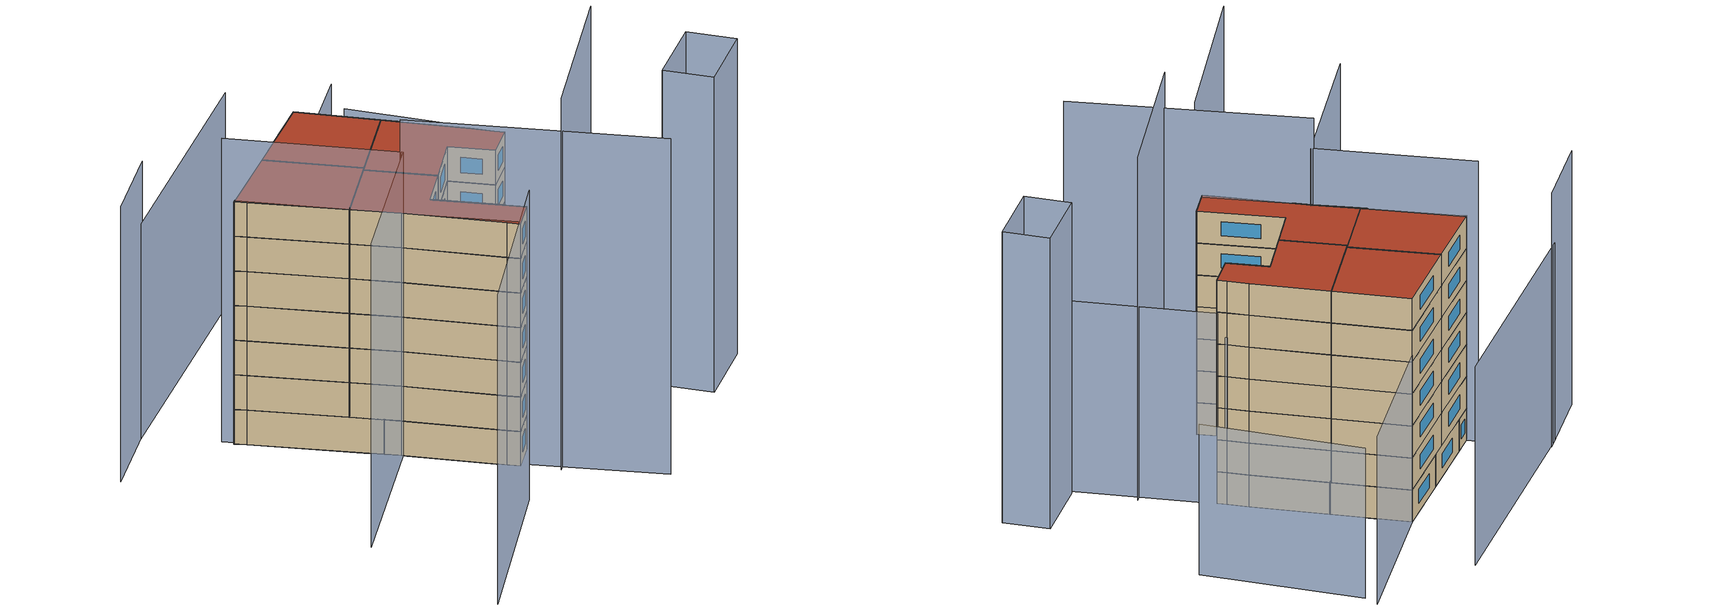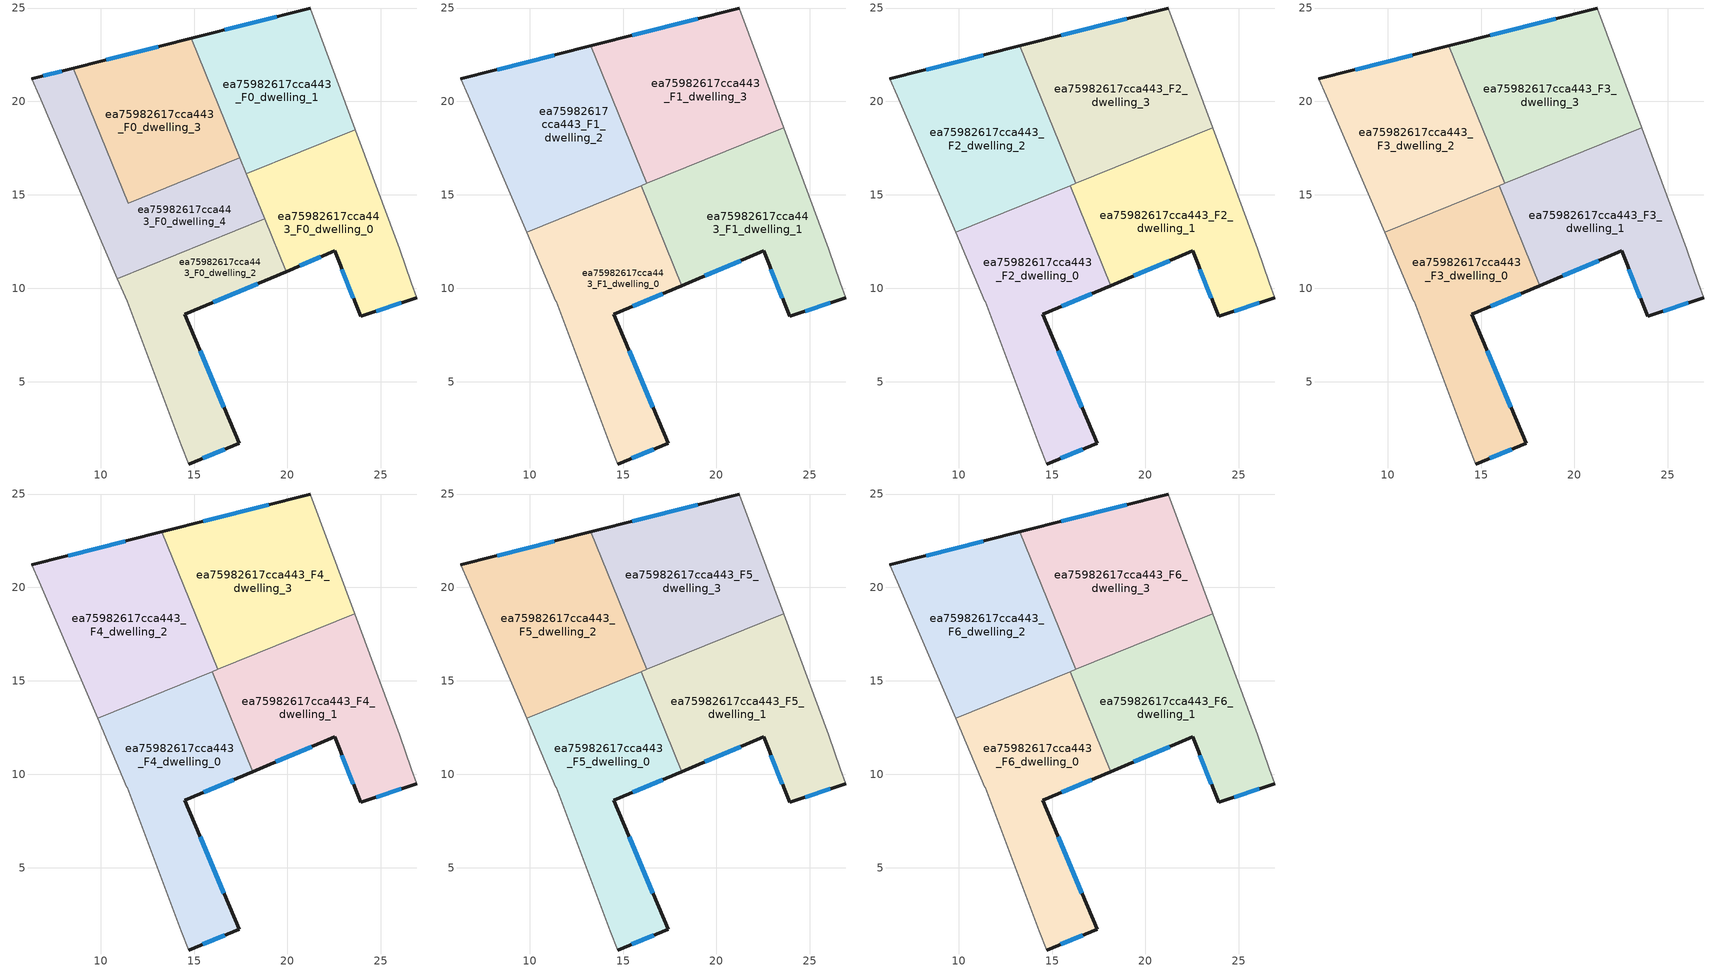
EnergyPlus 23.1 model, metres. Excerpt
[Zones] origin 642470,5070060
ea75982617cca443_F0_dwelling_0
 floor ground (EU_floor_Construction): 26.92,9.49 26.62,10.29 26.02,12.09 23.64,18.5 17.8,16.12 19.93,10.89 22.52,12 23.92,8.49 z0
 wall outside (EU_wall_Construction): 26.92,9.49 23.92,8.49 22.52,12 19.93,10.89 z0:3
 wall to ea75982617cca443_F0_dwelling_1 (EU_wall_Construction): 17.8,16.12 23.64,18.5 z0:3
 wall adiabatic (EU_wall_Construction): 23.64,18.5 26.02,12.09 26.62,10.29 26.92,9.49 z0:3
 wall to ea75982617cca443_F0_dwelling_2 (EU_wall_Construction): 19.93,10.89 18.78,13.73 z0:3
 wall to ea75982617cca443_F0_dwelling_4 (EU_wall_Construction): 18.78,13.73 17.8,16.12 z0:3
 window (EU_Window_Construction): 26.08,9.21 24.76,8.77 / 23.53,9.47 22.91,11.01 / 21.79,11.69 20.66,11.2 z0.84:2.16
ea75982617cca443_F0_dwelling_1
 floor ground (EU_floor_Construction): 23.64,18.5 21.22,25 14.84,23.38 17.8,16.12 z0
 wall outside (EU_wall_Construction): 14.84,23.38 21.22,25 z0:3
 wall adiabatic (EU_wall_Construction): 21.22,25 23.64,18.5 z0:3
 wall to ea75982617cca443_F0_dwelling_3 (EU_wall_Construction): 17.45,16.99 14.84,23.38 z0:3
 wall to ea75982617cca443_F0_dwelling_4 (EU_wall_Construction): 17.8,16.12 17.45,16.99 z0:3
 window (EU_Window_Construction): 16.63,23.83 19.44,24.55 z0.84:2.16
ea75982617cca443_F0_dwelling_2
 floor ground (EU_floor_Construction): 17.41,1.69 14.51,8.59 19.93,10.89 18.78,13.72 10.89,10.51 11.41,9.29 14.31,1.59 14.71,0.59 z0
 wall outside (EU_wall_Construction): 19.93,10.89 14.51,8.59 17.41,1.69 14.71,0.59 z0:3
 wall adiabatic (EU_wall_Construction): 14.71,0.59 14.31,1.59 11.41,9.29 10.89,10.51 z0:3
 wall to ea75982617cca443_F0_dwelling_4 (EU_wall_Construction): 10.89,10.51 18.78,13.72 z0:3
 window (EU_Window_Construction): 15.33,6.66 16.6,3.62 / 16.66,1.38 15.47,0.9 / 18.41,10.25 16.03,9.24 z0.84:2.16
ea75982617cca443_F0_dwelling_3
 floor ground (EU_floor_Construction): 17.45,16.99 14.84,23.38 8.52,21.77 11.46,14.55 z0
 wall outside (EU_wall_Construction): 8.52,21.77 14.84,23.38 z0:3
 wall to ea75982617cca443_F0_dwelling_4 (EU_wall_Construction): 17.45,16.99 11.46,14.55 8.52,21.77 z0:3
 window (EU_Window_Construction): 10.29,22.22 13.07,22.93 z0.84:2.16
ea75982617cca443_F0_dwelling_4
 floor ground (EU_floor_Construction): 18.78,13.72 17.45,16.99 11.46,14.55 8.52,21.77 6.31,21.21 6.71,20.3 10.89,10.51 z0
 wall outside (EU_wall_Construction): 6.31,21.21 8.52,21.77 z0:3
 wall adiabatic (EU_wall_Construction): 10.89,10.51 6.71,20.3 6.31,21.21 z0:3
 window (EU_Window_Construction): 6.93,21.36 7.9,21.61 z0.84:2.16
ea75982617cca443_F1_dwelling_0
 floor to ea75982617cca443_F0_dwelling_2 (EU_floor_Construction): 17.41,1.69 14.51,8.59 18.15,10.14 16.99,13 10.89,10.51 11.41,9.29 14.31,1.59 14.71,0.59 z3
 floor to ea75982617cca443_F0_dwelling_4 (EU_floor_Construction): 16.99,13 15.97,15.49 9.83,12.99 10.89,10.51 z3
 wall outside (EU_wall_Construction): 18.15,10.14 14.51,8.59 17.41,1.69 14.71,0.59 z3:6
 wall adiabatic (EU_wall_Construction): 14.71,0.59 14.31,1.59 11.41,9.29 / 11.41,9.3 9.83,12.99 z3:6
 wall to ea75982617cca443_F1_dwelling_1 (EU_wall_Construction): 15.97,15.49 18.15,10.14 z3:6
 wall to ea75982617cca443_F1_dwelling_2 (EU_wall_Construction): 9.83,12.99 15.97,15.49 z3:6
 window (EU_Window_Construction): 17.13,9.71 15.53,9.03 / 15.33,6.66 16.6,3.62 / 16.66,1.38 15.47,0.9 z3.84:5.16
ea75982617cca443_F1_dwelling_1
 floor to ea75982617cca443_F0_dwelling_0 (EU_floor_Construction): 26.92,9.49 26.62,10.29 26.02,12.09 23.64,18.5 17.8,16.12 19.93,10.9 22.52,12 23.92,8.49 z3
 floor to ea75982617cca443_F0_dwelling_2 (EU_floor_Construction): 19.93,10.9 18.78,13.72 16.99,13 18.15,10.14 z3
 floor to ea75982617cca443_F0_dwelling_1 (EU_floor_Construction): 23.64,18.5 23.6,18.6 17.76,16.22 17.8,16.12 z3
 floor to ea75982617cca443_F0_dwelling_4 (EU_floor_Construction): 18.78,13.72 17.76,16.22 15.97,15.49 16.99,13 z3
 wall outside (EU_wall_Construction): 26.92,9.49 23.92,8.49 22.52,12 18.15,10.14 z3:6
 wall adiabatic (EU_wall_Construction): 23.6,18.6 26.02,12.09 26.62,10.29 26.92,9.49 z3:6
 wall to ea75982617cca443_F1_dwelling_3 (EU_wall_Construction): 16.27,15.62 23.6,18.6 z3:6
 wall to ea75982617cca443_F1_dwelling_2 (EU_wall_Construction): 15.97,15.49 16.27,15.62 z3:6
 window (EU_Window_Construction): 26.08,9.21 24.76,8.77 / 23.53,9.47 22.91,11.01 / 21.3,11.47 19.37,10.66 z3.84:5.16
ea75982617cca443_F1_dwelling_2
 floor to ea75982617cca443_F0_dwelling_3 (EU_floor_Construction): 15.96,16.39 13.27,22.98 8.52,21.77 11.46,14.55 z3
 floor to ea75982617cca443_F0_dwelling_4 (EU_floor_Construction): 16.27,15.62 15.96,16.39 11.46,14.55 8.52,21.77 6.31,21.21 6.71,20.3 9.83,12.99 z3
 wall outside (EU_wall_Construction): 6.31,21.21 13.27,22.98 z3:6
 wall adiabatic (EU_wall_Construction): 9.83,12.99 6.71,20.3 6.31,21.21 z3:6
 wall to ea75982617cca443_F1_dwelling_3 (EU_wall_Construction): 13.27,22.98 16.27,15.62 z3:6
 window (EU_Window_Construction): 8.26,21.7 11.32,22.48 z3.84:5.16
ea75982617cca443_F1_dwelling_3
 floor to ea75982617cca443_F0_dwelling_1 (EU_floor_Construction): 23.6,18.6 21.22,25 14.84,23.38 17.76,16.22 z3
 floor to ea75982617cca443_F0_dwelling_3 (EU_floor_Construction): 17.45,16.99 14.84,23.38 13.27,22.98 15.96,16.39 z3
 floor to ea75982617cca443_F0_dwelling_4 (EU_floor_Construction): 17.76,16.22 17.45,16.99 15.96,16.39 16.27,15.62 z3
 wall outside (EU_wall_Construction): 13.27,22.98 21.22,25 z3:6
 wall adiabatic (EU_wall_Construction): 21.22,25 23.6,18.6 z3:6
 window (EU_Window_Construction): 15.5,23.55 19,24.44 z3.84:5.16
ea75982617cca443_F2_dwelling_0
 floor to ea75982617cca443_F1_dwelling_0 (EU_floor_Construction): 17.41,1.69 14.51,8.59 18.15,10.14 15.97,15.49 9.83,12.99 11.41,9.3 14.31,1.59 14.71,0.59 z6
 wall outside (EU_wall_Construction): 18.15,10.14 14.51,8.59 17.41,1.69 14.71,0.59 z6:9
 wall adiabatic (EU_wall_Construction): 14.71,0.59 14.31,1.59 11.41,9.29 / 11.41,9.3 9.83,12.99 z6:9
 wall to ea75982617cca443_F2_dwelling_1 (EU_wall_Construction): 15.97,15.49 18.15,10.14 z6:9
 wall to ea75982617cca443_F2_dwelling_2 (EU_wall_Construction): 9.83,12.99 15.97,15.49 z6:9
 window (EU_Window_Construction): 17.13,9.71 15.53,9.03 / 15.33,6.66 16.6,3.62 / 16.66,1.38 15.47,0.9 z6.84:8.16
ea75982617cca443_F2_dwelling_1
 floor to ea75982617cca443_F1_dwelling_1 (EU_floor_Construction): 26.92,9.49 26.62,10.29 26.02,12.09 23.6,18.6 15.97,15.49 18.15,10.14 22.52,12 23.92,8.49 z6
 wall outside (EU_wall_Construction): 26.92,9.49 23.92,8.49 22.52,12 18.15,10.14 z6:9
 wall adiabatic (EU_wall_Construction): 23.6,18.6 26.02,12.09 26.62,10.29 26.92,9.49 z6:9
 wall to ea75982617cca443_F2_dwelling_3 (EU_wall_Construction): 16.27,15.62 23.6,18.6 z6:9
 wall to ea75982617cca443_F2_dwelling_2 (EU_wall_Construction): 15.97,15.49 16.27,15.62 z6:9
 window (EU_Window_Construction): 26.08,9.21 24.76,8.77 / 23.53,9.47 22.91,11.01 / 21.3,11.47 19.37,10.66 z6.84:8.16
ea75982617cca443_F2_dwelling_2
 floor to ea75982617cca443_F1_dwelling_2 (EU_floor_Construction): 16.27,15.62 13.27,22.98 6.31,21.21 6.71,20.3 9.83,12.99 z6
 wall outside (EU_wall_Construction): 6.31,21.21 13.27,22.98 z6:9
 wall adiabatic (EU_wall_Construction): 9.83,12.99 6.71,20.3 6.31,21.21 z6:9
 wall to ea75982617cca443_F2_dwelling_3 (EU_wall_Construction): 13.27,22.98 16.27,15.62 z6:9
 window (EU_Window_Construction): 8.26,21.7 11.32,22.48 z6.84:8.16
ea75982617cca443_F2_dwelling_3
 floor to ea75982617cca443_F1_dwelling_3 (EU_floor_Construction): 23.6,18.6 21.22,25 13.27,22.98 16.27,15.62 z6
 wall outside (EU_wall_Construction): 13.27,22.98 21.22,25 z6:9
 wall adiabatic (EU_wall_Construction): 21.22,25 23.6,18.6 z6:9
 window (EU_Window_Construction): 15.5,23.55 19,24.44 z6.84:8.16
ea75982617cca443_F3_dwelling_0
 floor to ea75982617cca443_F2_dwelling_0 (EU_floor_Construction): 17.41,1.69 14.51,8.59 18.15,10.14 15.97,15.49 9.83,12.99 11.41,9.3 14.31,1.59 14.71,0.59 z9
 wall outside (EU_wall_Construction): 18.15,10.14 14.51,8.59 17.41,1.69 14.71,0.59 z9:12
 wall adiabatic (EU_wall_Construction): 14.71,0.59 14.31,1.59 11.41,9.29 / 11.41,9.3 9.83,12.99 z9:12
 wall to ea75982617cca443_F3_dwelling_1 (EU_wall_Construction): 15.97,15.49 18.15,10.14 z9:12
 wall to ea75982617cca443_F3_dwelling_2 (EU_wall_Construction): 9.83,12.99 15.97,15.49 z9:12
 window (EU_Window_Construction): 17.13,9.71 15.53,9.03 / 15.33,6.66 16.6,3.62 / 16.66,1.38 15.47,0.9 z9.84:11.16
ea75982617cca443_F3_dwelling_1
 floor to ea75982617cca443_F2_dwelling_1 (EU_floor_Construction): 26.92,9.49 26.62,10.29 26.02,12.09 23.6,18.6 15.97,15.49 18.15,10.14 22.52,12 23.92,8.49 z9
 wall outside (EU_wall_Construction): 26.92,9.49 23.92,8.49 22.52,12 18.15,10.14 z9:12
 wall adiabatic (EU_wall_Construction): 23.6,18.6 26.02,12.09 26.62,10.29 26.92,9.49 z9:12
 wall to ea75982617cca443_F3_dwelling_3 (EU_wall_Construction): 16.27,15.62 23.6,18.6 z9:12
 wall to ea75982617cca443_F3_dwelling_2 (EU_wall_Construction): 15.97,15.49 16.27,15.62 z9:12
 window (EU_Window_Construction): 26.08,9.21 24.76,8.77 / 23.53,9.47 22.91,11.01 / 21.3,11.47 19.37,10.66 z9.84:11.16
ea75982617cca443_F3_dwelling_2
 floor to ea75982617cca443_F2_dwelling_2 (EU_floor_Construction): 16.27,15.62 13.27,22.98 6.31,21.21 6.71,20.3 9.83,12.99 z9
 wall outside (EU_wall_Construction): 6.31,21.21 13.27,22.98 z9:12
 wall adiabatic (EU_wall_Construction): 9.83,12.99 6.71,20.3 6.31,21.21 z9:12
 wall to ea75982617cca443_F3_dwelling_3 (EU_wall_Construction): 13.27,22.98 16.27,15.62 z9:12
 window (EU_Window_Construction): 8.26,21.7 11.32,22.48 z9.84:11.16
ea75982617cca443_F3_dwelling_3
 floor to ea75982617cca443_F2_dwelling_3 (EU_floor_Construction): 23.6,18.6 21.22,25 13.27,22.98 16.27,15.62 z9
 wall outside (EU_wall_Construction): 13.27,22.98 21.22,25 z9:12
 wall adiabatic (EU_wall_Construction): 21.22,25 23.6,18.6 z9:12
 window (EU_Window_Construction): 15.5,23.55 19,24.44 z9.84:11.16
ea75982617cca443_F4_dwelling_0
 floor to ea75982617cca443_F3_dwelling_0 (EU_floor_Construction): 17.41,1.69 14.51,8.59 18.15,10.14 15.97,15.49 9.83,12.99 11.41,9.3 14.31,1.59 14.71,0.59 z12
 wall outside (EU_wall_Construction): 18.15,10.14 14.51,8.59 17.41,1.69 14.71,0.59 z12:15
 wall adiabatic (EU_wall_Construction): 14.71,0.59 14.31,1.59 11.41,9.29 / 11.41,9.3 9.83,12.99 z12:15
 wall to ea75982617cca443_F4_dwelling_1 (EU_wall_Construction): 15.97,15.49 18.15,10.14 z12:15
 wall to ea75982617cca443_F4_dwelling_2 (EU_wall_Construction): 9.83,12.99 15.97,15.49 z12:15
 window (EU_Window_Construction): 17.13,9.71 15.53,9.03 / 15.33,6.66 16.6,3.62 / 16.66,1.38 15.47,0.9 z12.84:14.16
ea75982617cca443_F4_dwelling_1
 floor to ea75982617cca443_F3_dwelling_1 (EU_floor_Construction): 26.92,9.49 26.62,10.29 26.02,12.09 23.6,18.6 15.97,15.49 18.15,10.14 22.52,12 23.92,8.49 z12
 wall outside (EU_wall_Construction): 26.92,9.49 23.92,8.49 22.52,12 18.15,10.14 z12:15
 wall adiabatic (EU_wall_Construction): 23.6,18.6 26.02,12.09 26.62,10.29 26.92,9.49 z12:15
 wall to ea75982617cca443_F4_dwelling_3 (EU_wall_Construction): 16.27,15.62 23.6,18.6 z12:15
 wall to ea75982617cca443_F4_dwelling_2 (EU_wall_Construction): 15.97,15.49 16.27,15.62 z12:15
 window (EU_Window_Construction): 26.08,9.21 24.76,8.77 / 23.53,9.47 22.91,11.01 / 21.3,11.47 19.37,10.66 z12.84:14.16
ea75982617cca443_F4_dwelling_2
 floor to ea75982617cca443_F3_dwelling_2 (EU_floor_Construction): 16.27,15.62 13.27,22.98 6.31,21.21 6.71,20.3 9.83,12.99 z12
 wall outside (EU_wall_Construction): 6.31,21.21 13.27,22.98 z12:15
 wall adiabatic (EU_wall_Construction): 9.83,12.99 6.71,20.3 6.31,21.21 z12:15
 wall to ea75982617cca443_F4_dwelling_3 (EU_wall_Construction): 13.27,22.98 16.27,15.62 z12:15
 window (EU_Window_Construction): 8.26,21.7 11.32,22.48 z12.84:14.16
ea75982617cca443_F4_dwelling_3
 floor to ea75982617cca443_F3_dwelling_3 (EU_floor_Construction): 23.6,18.6 21.22,25 13.27,22.98 16.27,15.62 z12
 wall outside (EU_wall_Construction): 13.27,22.98 21.22,25 z12:15
 wall adiabatic (EU_wall_Construction): 21.22,25 23.6,18.6 z12:15
 window (EU_Window_Construction): 15.5,23.55 19,24.44 z12.84:14.16
ea75982617cca443_F5_dwelling_0
 floor to ea75982617cca443_F4_dwelling_0 (EU_floor_Construction): 17.41,1.69 14.51,8.59 18.15,10.14 15.97,15.49 9.83,12.99 11.41,9.3 14.31,1.59 14.71,0.59 z15
 wall outside (EU_wall_Construction): 18.15,10.14 14.51,8.59 17.41,1.69 14.71,0.59 z15:18
 wall adiabatic (EU_wall_Construction): 14.71,0.59 14.31,1.59 11.41,9.29 / 11.41,9.3 9.83,12.99 z15:18
 wall to ea75982617cca443_F5_dwelling_1 (EU_wall_Construction): 15.97,15.49 18.15,10.14 z15:18
 wall to ea75982617cca443_F5_dwelling_2 (EU_wall_Construction): 9.83,12.99 15.97,15.49 z15:18
 window (EU_Window_Construction): 17.13,9.71 15.53,9.03 / 15.33,6.66 16.6,3.62 / 16.66,1.38 15.47,0.9 z15.84:17.16
ea75982617cca443_F5_dwelling_1
 floor to ea75982617cca443_F4_dwelling_1 (EU_floor_Construction): 26.92,9.49 26.62,10.29 26.02,12.09 23.6,18.6 15.97,15.49 18.15,10.14 22.52,12 23.92,8.49 z15
 wall outside (EU_wall_Construction): 26.92,9.49 23.92,8.49 22.52,12 18.15,10.14 z15:18
 wall adiabatic (EU_wall_Construction): 23.6,18.6 26.02,12.09 26.62,10.29 26.92,9.49 z15:18
 wall to ea75982617cca443_F5_dwelling_3 (EU_wall_Construction): 16.27,15.62 23.6,18.6 z15:18
 wall to ea75982617cca443_F5_dwelling_2 (EU_wall_Construction): 15.97,15.49 16.27,15.62 z15:18
 window (EU_Window_Construction): 26.08,9.21 24.76,8.77 / 23.53,9.47 22.91,11.01 / 21.3,11.47 19.37,10.66 z15.84:17.16
ea75982617cca443_F5_dwelling_2
 floor to ea75982617cca443_F4_dwelling_2 (EU_floor_Construction): 16.27,15.62 13.27,22.98 6.31,21.21 6.71,20.3 9.83,12.99 z15
 wall outside (EU_wall_Construction): 6.31,21.21 13.27,22.98 z15:18
 wall adiabatic (EU_wall_Construction): 9.83,12.99 6.71,20.3 6.31,21.21 z15:18
 wall to ea75982617cca443_F5_dwelling_3 (EU_wall_Construction): 13.27,22.98 16.27,15.62 z15:18
 window (EU_Window_Construction): 8.26,21.7 11.32,22.48 z15.84:17.16
ea75982617cca443_F5_dwelling_3
 floor to ea75982617cca443_F4_dwelling_3 (EU_floor_Construction): 23.6,18.6 21.22,25 13.27,22.98 16.27,15.62 z15
 wall outside (EU_wall_Construction): 13.27,22.98 21.22,25 z15:18
 wall adiabatic (EU_wall_Construction): 21.22,25 23.6,18.6 z15:18
 window (EU_Window_Construction): 15.5,23.55 19,24.44 z15.84:17.16
ea75982617cca443_F6_dwelling_0
 floor to ea75982617cca443_F5_dwelling_0 (EU_floor_Construction): 17.41,1.69 14.51,8.59 18.15,10.14 15.97,15.49 9.83,12.99 11.41,9.3 14.31,1.59 14.71,0.59 z18
 wall outside (EU_wall_Construction): 18.15,10.14 14.51,8.59 17.41,1.69 14.71,0.59 z18:21
 wall adiabatic (EU_wall_Construction): 14.71,0.59 14.31,1.59 11.41,9.29 / 11.41,9.3 9.83,12.99 z18:21
 wall to ea75982617cca443_F6_dwelling_1 (EU_wall_Construction): 15.97,15.49 18.15,10.14 z18:21
 wall to ea75982617cca443_F6_dwelling_2 (EU_wall_Construction): 9.83,12.99 15.97,15.49 z18:21
 window (EU_Window_Construction): 17.13,9.71 15.53,9.03 / 15.33,6.66 16.6,3.62 / 16.66,1.38 15.47,0.9 z18.84:20.16
 roof outside (EU_roof_Construction): 15.97,15.49 18.15,10.14 14.51,8.59 17.41,1.69 14.71,0.59 14.31,1.59 11.41,9.3 9.83,12.99 z21
ea75982617cca443_F6_dwelling_1
 floor to ea75982617cca443_F5_dwelling_1 (EU_floor_Construction): 26.92,9.49 26.62,10.29 26.02,12.09 23.6,18.6 15.97,15.49 18.15,10.14 22.52,12 23.92,8.49 z18
 wall outside (EU_wall_Construction): 26.92,9.49 23.92,8.49 22.52,12 18.15,10.14 z18:21
 wall adiabatic (EU_wall_Construction): 23.6,18.6 26.02,12.09 26.62,10.29 26.92,9.49 z18:21
 wall to ea75982617cca443_F6_dwelling_3 (EU_wall_Construction): 16.27,15.62 23.6,18.6 z18:21
 wall to ea75982617cca443_F6_dwelling_2 (EU_wall_Construction): 15.97,15.49 16.27,15.62 z18:21
 window (EU_Window_Construction): 26.08,9.21 24.76,8.77 / 23.53,9.47 22.91,11.01 / 21.3,11.47 19.37,10.66 z18.84:20.16
 roof outside (EU_roof_Construction): 23.6,18.6 26.02,12.09 26.62,10.29 26.92,9.49 23.92,8.49 22.52,12 18.15,10.14 15.97,15.49 z21
ea75982617cca443_F6_dwelling_2
 floor to ea75982617cca443_F5_dwelling_2 (EU_floor_Construction): 16.27,15.62 13.27,22.98 6.31,21.21 6.71,20.3 9.83,12.99 z18
 wall outside (EU_wall_Construction): 6.31,21.21 13.27,22.98 z18:21
 wall adiabatic (EU_wall_Construction): 9.83,12.99 6.71,20.3 6.31,21.21 z18:21
 wall to ea75982617cca443_F6_dwelling_3 (EU_wall_Construction): 13.27,22.98 16.27,15.62 z18:21
 window (EU_Window_Construction): 8.26,21.7 11.32,22.48 z18.84:20.16
 roof outside (EU_roof_Construction): 13.27,22.98 16.27,15.62 9.83,12.99 6.71,20.3 6.31,21.21 z21
ea75982617cca443_F6_dwelling_3
 floor to ea75982617cca443_F5_dwelling_3 (EU_floor_Construction): 23.6,18.6 21.22,25 13.27,22.98 16.27,15.62 z18
 wall outside (EU_wall_Construction): 13.27,22.98 21.22,25 z18:21
 wall adiabatic (EU_wall_Construction): 21.22,25 23.6,18.6 z18:21
 window (EU_Window_Construction): 15.5,23.55 19,24.44 z18.84:20.16
 roof outside (EU_roof_Construction): 21.22,25 23.6,18.6 16.27,15.62 13.27,22.98 z21
shading: -5.33,-9.62 10.43,-2.76 z0:26.8; 15.87,-2.33 29.84,3.59 z0:32.2; 31.62,-1.72 37.91,0.05 / 37.91,0.05 39.03,-3.92 / 39.03,-3.92 32.74,-5.69 / 32.74,-5.69 31.62,-1.72 z0:27.3; 31.57,-2.52 26.61,10.29 z0:17.9; 26.72,10.02 21.22,25 / 21.22,25 35.04,30.07 z0:15.7; 38.33,14.81 34.68,28.69 z0:14.1; 11.37,9.39 19.58,-9.86 z0:29.1; 6.16,22.19 11.46,9.17 / 11.46,9.17 -2.5,3.48 z0:26.3; 3.83,27.89 -3.42,25.4 z0:23.8; 24.93,33.41 2.76,27.57 z0:18.6
[Building]
EU S2 Campaign: North Axis=0; Terrain=City; Solar Distribution=FullExterior
[Site:Location]
Lyon-Bron: Latitude=45.75; Longitude=5; Time Zone=1; Elevation=198
[SizingPeriod:WeatherFileDays]
AnnualSizingPeriod: Begin Month=1; Begin Day of Month=1; End Month=12; End Day of Month=31; Day of Week for Start Day=Monday; Use Weather File Daylight Saving Period=No; Use Weather File Rain and Snow Indicators=No
[MATERIAL]
EU_InternalMass_Material: Roughness=MediumRough; Thickness=0.1; Conductivity=1; Density=1800; Specific Heat=900; Thermal Absorptance=0.9; Solar Absorptance=0.7; Visible Absorptance=0.7
[MATERIAL:NOMASS] Roughness=MediumRough; Thermal Absorptance=0.9; Solar Absorptance=0.7; Visible Absorptance=0.7
Name | Thermal Resistance
EU_wall_NoMass | 0.776494
EU_roof_NoMass | 0.486893
EU_floor_NoMass | 0.421597
[WINDOWMATERIAL:SIMPLEGLAZINGSYSTEM]
EU_Window_SimpleGlazing: UFactor=4.24961; Solar Heat Gain Coefficient=0.83; Visible Transmittance=0.83
[CONSTRUCTION]
EU_wall_Construction: EU_wall_NoMass
EU_roof_Construction: EU_roof_NoMass
EU_floor_Construction: EU_floor_NoMass
EU_InternalMass_Construction: EU_InternalMass_Material
EU_Window_Construction: EU_Window_SimpleGlazing
[ZONE] Type=1; Multiplier=1; Ceiling Height=autocalculate; Floor Area=autocalculate; Part of Total Floor Area=Yes
Name | Volume
ea75982617cca443_F0_dwelling_0 | 142.33
ea75982617cca443_F1_dwelling_0 | 177.927
ea75982617cca443_F2_dwelling_0; ea75982617cca443_F3_dwelling_0; ea75982617cca443_F4_dwelling_0; ea75982617cca443_F5_dwelling_0; ea75982617cca443_F6_dwelling_0 | 177.928
ea75982617cca443_F0_dwelling_1 | 142.334
ea75982617cca443_F1_dwelling_1; ea75982617cca443_F2_dwelling_1; ea75982617cca443_F3_dwelling_1; ea75982617cca443_F4_dwelling_1; ea75982617cca443_F5_dwelling_1; ea75982617cca443_F6_dwelling_1 | 177.932
ea75982617cca443_F0_dwelling_2 | 142.329
ea75982617cca443_F1_dwelling_2; ea75982617cca443_F2_dwelling_2; ea75982617cca443_F3_dwelling_2; ea75982617cca443_F4_dwelling_2; ea75982617cca443_F5_dwelling_2; ea75982617cca443_F6_dwelling_2 | 177.924
ea75982617cca443_F0_dwelling_3 | 142.343
ea75982617cca443_F1_dwelling_3; ea75982617cca443_F2_dwelling_3; ea75982617cca443_F3_dwelling_3; ea75982617cca443_F4_dwelling_3; ea75982617cca443_F5_dwelling_3; ea75982617cca443_F6_dwelling_3 | 177.908
ea75982617cca443_F0_dwelling_4 | 142.345
[INTERNALMASS] Construction=EU_InternalMass_Construction
Name | Zone or ZoneList | Surface Area
ea75982617cca443_F0_dwelling_0_EU_InternalMass | ea75982617cca443_F0_dwelling_0 | 47.4456
ea75982617cca443_F0_dwelling_1_EU_InternalMass | ea75982617cca443_F0_dwelling_1 | 47.4456
ea75982617cca443_F0_dwelling_2_EU_InternalMass | ea75982617cca443_F0_dwelling_2 | 47.4438
ea75982617cca443_F0_dwelling_3_EU_InternalMass | ea75982617cca443_F0_dwelling_3 | 47.4476
ea75982617cca443_F0_dwelling_4_EU_InternalMass | ea75982617cca443_F0_dwelling_4 | 47.448
ea75982617cca443_F1_dwelling_0_EU_InternalMass | ea75982617cca443_F1_dwelling_0 | 59.3088
ea75982617cca443_F1_dwelling_1_EU_InternalMass | ea75982617cca443_F1_dwelling_1 | 59.3114
ea75982617cca443_F1_dwelling_2_EU_InternalMass | ea75982617cca443_F1_dwelling_2 | 59.3067
ea75982617cca443_F1_dwelling_3_EU_InternalMass | ea75982617cca443_F1_dwelling_3 | 59.3044
ea75982617cca443_F2_dwelling_0_EU_InternalMass | ea75982617cca443_F2_dwelling_0 | 59.3088
ea75982617cca443_F2_dwelling_1_EU_InternalMass | ea75982617cca443_F2_dwelling_1 | 59.3114
ea75982617cca443_F2_dwelling_2_EU_InternalMass | ea75982617cca443_F2_dwelling_2 | 59.3067
ea75982617cca443_F2_dwelling_3_EU_InternalMass | ea75982617cca443_F2_dwelling_3 | 59.3044
ea75982617cca443_F3_dwelling_0_EU_InternalMass | ea75982617cca443_F3_dwelling_0 | 59.3088
ea75982617cca443_F3_dwelling_1_EU_InternalMass | ea75982617cca443_F3_dwelling_1 | 59.3114
ea75982617cca443_F3_dwelling_2_EU_InternalMass | ea75982617cca443_F3_dwelling_2 | 59.3067
ea75982617cca443_F3_dwelling_3_EU_InternalMass | ea75982617cca443_F3_dwelling_3 | 59.3044
ea75982617cca443_F4_dwelling_0_EU_InternalMass | ea75982617cca443_F4_dwelling_0 | 59.3088
ea75982617cca443_F4_dwelling_1_EU_InternalMass | ea75982617cca443_F4_dwelling_1 | 59.3114
ea75982617cca443_F4_dwelling_2_EU_InternalMass | ea75982617cca443_F4_dwelling_2 | 59.3067
ea75982617cca443_F4_dwelling_3_EU_InternalMass | ea75982617cca443_F4_dwelling_3 | 59.3044
ea75982617cca443_F5_dwelling_0_EU_InternalMass | ea75982617cca443_F5_dwelling_0 | 59.3088
ea75982617cca443_F5_dwelling_1_EU_InternalMass | ea75982617cca443_F5_dwelling_1 | 59.3114
ea75982617cca443_F5_dwelling_2_EU_InternalMass | ea75982617cca443_F5_dwelling_2 | 59.3067
ea75982617cca443_F5_dwelling_3_EU_InternalMass | ea75982617cca443_F5_dwelling_3 | 59.3044
ea75982617cca443_F6_dwelling_0_EU_InternalMass | ea75982617cca443_F6_dwelling_0 | 59.3088
ea75982617cca443_F6_dwelling_1_EU_InternalMass | ea75982617cca443_F6_dwelling_1 | 59.3114
ea75982617cca443_F6_dwelling_2_EU_InternalMass | ea75982617cca443_F6_dwelling_2 | 59.3067
ea75982617cca443_F6_dwelling_3_EU_InternalMass | ea75982617cca443_F6_dwelling_3 | 59.3044
[OTHEREQUIPMENT] Fuel Type=Electricity; Design Level Calculation Method=Watts/Area; Power per Zone Floor Area=1; Fraction Latent=0; Fraction Radiant=0; Fraction Lost=0; Carbon Dioxide Generation Rate=0; EndUse Subcategory=EU_Step8_InternalGains
Name | Zone or ZoneList or Space or SpaceList | Schedule
EU_Step8_InternalGain_ea75982617cca443_F0_dwelling_0_f000 | ea75982617cca443_F0_dwelling_0 | EU_Step8_GainSchedule_ea75982617cca443_F0_dwelling_0_f000
EU_Step8_InternalGain_ea75982617cca443_F0_dwelling_1_f000 | ea75982617cca443_F0_dwelling_1 | EU_Step8_GainSchedule_ea75982617cca443_F0_dwelling_1_f000
EU_Step8_InternalGain_ea75982617cca443_F0_dwelling_2_f000 | ea75982617cca443_F0_dwelling_2 | EU_Step8_GainSchedule_ea75982617cca443_F0_dwelling_2_f000
EU_Step8_InternalGain_ea75982617cca443_F0_dwelling_3_f000 | ea75982617cca443_F0_dwelling_3 | EU_Step8_GainSchedule_ea75982617cca443_F0_dwelling_3_f000
EU_Step8_InternalGain_ea75982617cca443_F0_dwelling_4_f000 | ea75982617cca443_F0_dwelling_4 | EU_Step8_GainSchedule_ea75982617cca443_F0_dwelling_4_f000
EU_Step8_InternalGain_ea75982617cca443_F1_dwelling_0_f000 | ea75982617cca443_F1_dwelling_0 | EU_Step8_GainSchedule_ea75982617cca443_F1_dwelling_0_f000
EU_Step8_InternalGain_ea75982617cca443_F1_dwelling_1_f000 | ea75982617cca443_F1_dwelling_1 | EU_Step8_GainSchedule_ea75982617cca443_F1_dwelling_1_f000
EU_Step8_InternalGain_ea75982617cca443_F1_dwelling_2_f000 | ea75982617cca443_F1_dwelling_2 | EU_Step8_GainSchedule_ea75982617cca443_F1_dwelling_2_f000
EU_Step8_InternalGain_ea75982617cca443_F1_dwelling_3_f000 | ea75982617cca443_F1_dwelling_3 | EU_Step8_GainSchedule_ea75982617cca443_F1_dwelling_3_f000
EU_Step8_InternalGain_ea75982617cca443_F2_dwelling_0_f000 | ea75982617cca443_F2_dwelling_0 | EU_Step8_GainSchedule_ea75982617cca443_F2_dwelling_0_f000
EU_Step8_InternalGain_ea75982617cca443_F2_dwelling_1_f000 | ea75982617cca443_F2_dwelling_1 | EU_Step8_GainSchedule_ea75982617cca443_F2_dwelling_1_f000
EU_Step8_InternalGain_ea75982617cca443_F2_dwelling_2_f000 | ea75982617cca443_F2_dwelling_2 | EU_Step8_GainSchedule_ea75982617cca443_F2_dwelling_2_f000
EU_Step8_InternalGain_ea75982617cca443_F2_dwelling_3_f000 | ea75982617cca443_F2_dwelling_3 | EU_Step8_GainSchedule_ea75982617cca443_F2_dwelling_3_f000
EU_Step8_InternalGain_ea75982617cca443_F3_dwelling_0_f000 | ea75982617cca443_F3_dwelling_0 | EU_Step8_GainSchedule_ea75982617cca443_F3_dwelling_0_f000
EU_Step8_InternalGain_ea75982617cca443_F3_dwelling_1_f000 | ea75982617cca443_F3_dwelling_1 | EU_Step8_GainSchedule_ea75982617cca443_F3_dwelling_1_f000
EU_Step8_InternalGain_ea75982617cca443_F3_dwelling_2_f000 | ea75982617cca443_F3_dwelling_2 | EU_Step8_GainSchedule_ea75982617cca443_F3_dwelling_2_f000
EU_Step8_InternalGain_ea75982617cca443_F3_dwelling_3_f000 | ea75982617cca443_F3_dwelling_3 | EU_Step8_GainSchedule_ea75982617cca443_F3_dwelling_3_f000
EU_Step8_InternalGain_ea75982617cca443_F4_dwelling_0_f000 | ea75982617cca443_F4_dwelling_0 | EU_Step8_GainSchedule_ea75982617cca443_F4_dwelling_0_f000
EU_Step8_InternalGain_ea75982617cca443_F4_dwelling_1_f000 | ea75982617cca443_F4_dwelling_1 | EU_Step8_GainSchedule_ea75982617cca443_F4_dwelling_1_f000
EU_Step8_InternalGain_ea75982617cca443_F4_dwelling_2_f000 | ea75982617cca443_F4_dwelling_2 | EU_Step8_GainSchedule_ea75982617cca443_F4_dwelling_2_f000
EU_Step8_InternalGain_ea75982617cca443_F4_dwelling_3_f000 | ea75982617cca443_F4_dwelling_3 | EU_Step8_GainSchedule_ea75982617cca443_F4_dwelling_3_f000
EU_Step8_InternalGain_ea75982617cca443_F5_dwelling_0_f000 | ea75982617cca443_F5_dwelling_0 | EU_Step8_GainSchedule_ea75982617cca443_F5_dwelling_0_f000
EU_Step8_InternalGain_ea75982617cca443_F5_dwelling_1_f000 | ea75982617cca443_F5_dwelling_1 | EU_Step8_GainSchedule_ea75982617cca443_F5_dwelling_1_f000
EU_Step8_InternalGain_ea75982617cca443_F5_dwelling_2_f000 | ea75982617cca443_F5_dwelling_2 | EU_Step8_GainSchedule_ea75982617cca443_F5_dwelling_2_f000
EU_Step8_InternalGain_ea75982617cca443_F5_dwelling_3_f000 | ea75982617cca443_F5_dwelling_3 | EU_Step8_GainSchedule_ea75982617cca443_F5_dwelling_3_f000
EU_Step8_InternalGain_ea75982617cca443_F6_dwelling_0_f000 | ea75982617cca443_F6_dwelling_0 | EU_Step8_GainSchedule_ea75982617cca443_F6_dwelling_0_f000
EU_Step8_InternalGain_ea75982617cca443_F6_dwelling_1_f000 | ea75982617cca443_F6_dwelling_1 | EU_Step8_GainSchedule_ea75982617cca443_F6_dwelling_1_f000
EU_Step8_InternalGain_ea75982617cca443_F6_dwelling_2_f000 | ea75982617cca443_F6_dwelling_2 | EU_Step8_GainSchedule_ea75982617cca443_F6_dwelling_2_f000
EU_Step8_InternalGain_ea75982617cca443_F6_dwelling_3_f000 | ea75982617cca443_F6_dwelling_3 | EU_Step8_GainSchedule_ea75982617cca443_F6_dwelling_3_f000
[ZONEVENTILATION:DESIGNFLOWRATE] Schedule=EU_AlwaysOn; Design Flow Rate Calculation Method=AirChanges/Hour; Air Changes per Hour=0.693814; Ventilation Type=Natural; Fan Pressure Rise=0; Fan Total Efficiency=1; Constant Term Coefficient=1; Temperature Term Coefficient=0; Velocity Term Coefficient=0; Velocity Squared Term Coefficient=0; Minimum Indoor Temperature=-100; Maximum Indoor Temperature=100; Delta Temperature=-100; Minimum Outdoor Temperature=-100; Maximum Outdoor Temperature=100; Maximum Wind Speed=40
Name | Zone or ZoneList or Space or SpaceList
EU_ConstantAir_ea75982617cca443_F0_dwelling_0 | ea75982617cca443_F0_dwelling_0
EU_ConstantAir_ea75982617cca443_F0_dwelling_1 | ea75982617cca443_F0_dwelling_1
EU_ConstantAir_ea75982617cca443_F0_dwelling_2 | ea75982617cca443_F0_dwelling_2
EU_ConstantAir_ea75982617cca443_F0_dwelling_3 | ea75982617cca443_F0_dwelling_3
EU_ConstantAir_ea75982617cca443_F0_dwelling_4 | ea75982617cca443_F0_dwelling_4
EU_ConstantAir_ea75982617cca443_F1_dwelling_0 | ea75982617cca443_F1_dwelling_0
EU_ConstantAir_ea75982617cca443_F1_dwelling_1 | ea75982617cca443_F1_dwelling_1
EU_ConstantAir_ea75982617cca443_F1_dwelling_2 | ea75982617cca443_F1_dwelling_2
EU_ConstantAir_ea75982617cca443_F1_dwelling_3 | ea75982617cca443_F1_dwelling_3
EU_ConstantAir_ea75982617cca443_F2_dwelling_0 | ea75982617cca443_F2_dwelling_0
EU_ConstantAir_ea75982617cca443_F2_dwelling_1 | ea75982617cca443_F2_dwelling_1
EU_ConstantAir_ea75982617cca443_F2_dwelling_2 | ea75982617cca443_F2_dwelling_2
EU_ConstantAir_ea75982617cca443_F2_dwelling_3 | ea75982617cca443_F2_dwelling_3
EU_ConstantAir_ea75982617cca443_F3_dwelling_0 | ea75982617cca443_F3_dwelling_0
EU_ConstantAir_ea75982617cca443_F3_dwelling_1 | ea75982617cca443_F3_dwelling_1
EU_ConstantAir_ea75982617cca443_F3_dwelling_2 | ea75982617cca443_F3_dwelling_2
EU_ConstantAir_ea75982617cca443_F3_dwelling_3 | ea75982617cca443_F3_dwelling_3
EU_ConstantAir_ea75982617cca443_F4_dwelling_0 | ea75982617cca443_F4_dwelling_0
EU_ConstantAir_ea75982617cca443_F4_dwelling_1 | ea75982617cca443_F4_dwelling_1
EU_ConstantAir_ea75982617cca443_F4_dwelling_2 | ea75982617cca443_F4_dwelling_2
EU_ConstantAir_ea75982617cca443_F4_dwelling_3 | ea75982617cca443_F4_dwelling_3
EU_ConstantAir_ea75982617cca443_F5_dwelling_0 | ea75982617cca443_F5_dwelling_0
EU_ConstantAir_ea75982617cca443_F5_dwelling_1 | ea75982617cca443_F5_dwelling_1
EU_ConstantAir_ea75982617cca443_F5_dwelling_2 | ea75982617cca443_F5_dwelling_2
EU_ConstantAir_ea75982617cca443_F5_dwelling_3 | ea75982617cca443_F5_dwelling_3
EU_ConstantAir_ea75982617cca443_F6_dwelling_0 | ea75982617cca443_F6_dwelling_0
EU_ConstantAir_ea75982617cca443_F6_dwelling_1 | ea75982617cca443_F6_dwelling_1
EU_ConstantAir_ea75982617cca443_F6_dwelling_2 | ea75982617cca443_F6_dwelling_2
EU_ConstantAir_ea75982617cca443_F6_dwelling_3 | ea75982617cca443_F6_dwelling_3
[HVACTEMPLATE:THERMOSTAT] Constant Heating Setpoint=20; Constant Cooling Setpoint=50
EU_HeatOnly_ea75982617cca443_F0_dwelling_0; EU_HeatOnly_ea75982617cca443_F0_dwelling_1; EU_HeatOnly_ea75982617cca443_F0_dwelling_2; EU_HeatOnly_ea75982617cca443_F0_dwelling_3; EU_HeatOnly_ea75982617cca443_F0_dwelling_4; EU_HeatOnly_ea75982617cca443_F1_dwelling_0; EU_HeatOnly_ea75982617cca443_F1_dwelling_1; EU_HeatOnly_ea75982617cca443_F1_dwelling_2; EU_HeatOnly_ea75982617cca443_F1_dwelling_3; EU_HeatOnly_ea75982617cca443_F2_dwelling_0; EU_HeatOnly_ea75982617cca443_F2_dwelling_1; EU_HeatOnly_ea75982617cca443_F2_dwelling_2; EU_HeatOnly_ea75982617cca443_F2_dwelling_3; EU_HeatOnly_ea75982617cca443_F3_dwelling_0; EU_HeatOnly_ea75982617cca443_F3_dwelling_1; EU_HeatOnly_ea75982617cca443_F3_dwelling_2; EU_HeatOnly_ea75982617cca443_F3_dwelling_3; EU_HeatOnly_ea75982617cca443_F4_dwelling_0; EU_HeatOnly_ea75982617cca443_F4_dwelling_1; EU_HeatOnly_ea75982617cca443_F4_dwelling_2; EU_HeatOnly_ea75982617cca443_F4_dwelling_3; EU_HeatOnly_ea75982617cca443_F5_dwelling_0; EU_HeatOnly_ea75982617cca443_F5_dwelling_1; EU_HeatOnly_ea75982617cca443_F5_dwelling_2; EU_HeatOnly_ea75982617cca443_F5_dwelling_3; EU_HeatOnly_ea75982617cca443_F6_dwelling_0; EU_HeatOnly_ea75982617cca443_F6_dwelling_1; EU_HeatOnly_ea75982617cca443_F6_dwelling_2; EU_HeatOnly_ea75982617cca443_F6_dwelling_3
[HVACTEMPLATE:ZONE:IDEALLOADSAIRSYSTEM] System Availability Schedule=EU_AlwaysOn; Maximum Heating Supply Air Temperature=50; Minimum Cooling Supply Air Temperature=13; Maximum Heating Supply Air Humidity Ratio=0.0156; Minimum Cooling Supply Air Humidity Ratio=0.0077; Heating Limit=NoLimit; Cooling Limit=NoLimit; Heating Availability Schedule=EU_AlwaysOn; Cooling Availability Schedule=EU_CoolingOff; Dehumidification Control Type=ConstantSensibleHeatRatio; Cooling Sensible Heat Ratio=0.7; Dehumidification Setpoint=60; Humidification Control Type=None; Humidification Setpoint=30; Outdoor Air Method=None; Outdoor Air Flow Rate per Person=0.00944; Outdoor Air Flow Rate per Zone Floor Area=0; Outdoor Air Flow Rate per Zone=0; Demand Controlled Ventilation Type=None; Outdoor Air Economizer Type=NoEconomizer; Heat Recovery Type=None; Sensible Heat Recovery Effectiveness=0.7; Latent Heat Recovery Effectiveness=0.65
Name | Template Thermostat
ea75982617cca443_F0_dwelling_0 | EU_HeatOnly_ea75982617cca443_F0_dwelling_0
ea75982617cca443_F0_dwelling_1 | EU_HeatOnly_ea75982617cca443_F0_dwelling_1
ea75982617cca443_F0_dwelling_2 | EU_HeatOnly_ea75982617cca443_F0_dwelling_2
ea75982617cca443_F0_dwelling_3 | EU_HeatOnly_ea75982617cca443_F0_dwelling_3
ea75982617cca443_F0_dwelling_4 | EU_HeatOnly_ea75982617cca443_F0_dwelling_4
ea75982617cca443_F1_dwelling_0 | EU_HeatOnly_ea75982617cca443_F1_dwelling_0
ea75982617cca443_F1_dwelling_1 | EU_HeatOnly_ea75982617cca443_F1_dwelling_1
ea75982617cca443_F1_dwelling_2 | EU_HeatOnly_ea75982617cca443_F1_dwelling_2
ea75982617cca443_F1_dwelling_3 | EU_HeatOnly_ea75982617cca443_F1_dwelling_3
ea75982617cca443_F2_dwelling_0 | EU_HeatOnly_ea75982617cca443_F2_dwelling_0
ea75982617cca443_F2_dwelling_1 | EU_HeatOnly_ea75982617cca443_F2_dwelling_1
ea75982617cca443_F2_dwelling_2 | EU_HeatOnly_ea75982617cca443_F2_dwelling_2
ea75982617cca443_F2_dwelling_3 | EU_HeatOnly_ea75982617cca443_F2_dwelling_3
ea75982617cca443_F3_dwelling_0 | EU_HeatOnly_ea75982617cca443_F3_dwelling_0
ea75982617cca443_F3_dwelling_1 | EU_HeatOnly_ea75982617cca443_F3_dwelling_1
ea75982617cca443_F3_dwelling_2 | EU_HeatOnly_ea75982617cca443_F3_dwelling_2
ea75982617cca443_F3_dwelling_3 | EU_HeatOnly_ea75982617cca443_F3_dwelling_3
ea75982617cca443_F4_dwelling_0 | EU_HeatOnly_ea75982617cca443_F4_dwelling_0
ea75982617cca443_F4_dwelling_1 | EU_HeatOnly_ea75982617cca443_F4_dwelling_1
ea75982617cca443_F4_dwelling_2 | EU_HeatOnly_ea75982617cca443_F4_dwelling_2
ea75982617cca443_F4_dwelling_3 | EU_HeatOnly_ea75982617cca443_F4_dwelling_3
ea75982617cca443_F5_dwelling_0 | EU_HeatOnly_ea75982617cca443_F5_dwelling_0
ea75982617cca443_F5_dwelling_1 | EU_HeatOnly_ea75982617cca443_F5_dwelling_1
ea75982617cca443_F5_dwelling_2 | EU_HeatOnly_ea75982617cca443_F5_dwelling_2
ea75982617cca443_F5_dwelling_3 | EU_HeatOnly_ea75982617cca443_F5_dwelling_3
ea75982617cca443_F6_dwelling_0 | EU_HeatOnly_ea75982617cca443_F6_dwelling_0
ea75982617cca443_F6_dwelling_1 | EU_HeatOnly_ea75982617cca443_F6_dwelling_1
ea75982617cca443_F6_dwelling_2 | EU_HeatOnly_ea75982617cca443_F6_dwelling_2
ea75982617cca443_F6_dwelling_3 | EU_HeatOnly_ea75982617cca443_F6_dwelling_3
[SIZING:ZONE] Zone Cooling Design Supply Air Temperature Input Method=SupplyAirTemperature; Zone Cooling Design Supply Air Temperature=13; Zone Heating Design Supply Air Temperature Input Method=SupplyAirTemperature; Zone Heating Design Supply Air Temperature=50; Zone Cooling Design Supply Air Humidity Ratio=0.008; Zone Heating Design Supply Air Humidity Ratio=0.008; Cooling Design Air Flow Method=DesignDay; Cooling Design Air Flow Rate=0; Cooling Minimum Air Flow per Zone Floor Area=0.000762; Cooling Minimum Air Flow=0; Cooling Minimum Air Flow Fraction=0.2; Heating Design Air Flow Method=DesignDay; Heating Design Air Flow Rate=0; Heating Maximum Air Flow per Zone Floor Area=0.002032; Heating Maximum Air Flow=0.141576; Heating Maximum Air Flow Fraction=0.3; Account for Dedicated Outdoor Air System=No; Dedicated Outdoor Air System Control Strategy=NeutralSupplyAir; Dedicated Outdoor Air Low Setpoint Temperature for Design=autosize; Dedicated Outdoor Air High Setpoint Temperature for Design=autosize; Zone Load Sizing Method=Sensible Load Only No Latent Load; Zone Latent Cooling Design Supply Air Humidity Ratio Input Method=HumidityRatioDifference; Zone Cooling Design Supply Air Humidity Ratio Difference=0.005; Zone Latent Heating Design Supply Air Humidity Ratio Input Method=HumidityRatioDifference; Zone Humidification Design Supply Air Humidity Ratio Difference=0.005
ea75982617cca443_F0_dwelling_0; ea75982617cca443_F0_dwelling_1; ea75982617cca443_F0_dwelling_2; ea75982617cca443_F0_dwelling_3; ea75982617cca443_F0_dwelling_4; ea75982617cca443_F1_dwelling_0; ea75982617cca443_F1_dwelling_1; ea75982617cca443_F1_dwelling_2; ea75982617cca443_F1_dwelling_3; ea75982617cca443_F2_dwelling_0; ea75982617cca443_F2_dwelling_1; ea75982617cca443_F2_dwelling_2; ea75982617cca443_F2_dwelling_3; ea75982617cca443_F3_dwelling_0; ea75982617cca443_F3_dwelling_1; ea75982617cca443_F3_dwelling_2; ea75982617cca443_F3_dwelling_3; ea75982617cca443_F4_dwelling_0; ea75982617cca443_F4_dwelling_1; ea75982617cca443_F4_dwelling_2; ea75982617cca443_F4_dwelling_3; ea75982617cca443_F5_dwelling_0; ea75982617cca443_F5_dwelling_1; ea75982617cca443_F5_dwelling_2; ea75982617cca443_F5_dwelling_3; ea75982617cca443_F6_dwelling_0; ea75982617cca443_F6_dwelling_1; ea75982617cca443_F6_dwelling_2; ea75982617cca443_F6_dwelling_3
[SCHEDULE:CONSTANT]
Name | Hourly Value
EU_AlwaysOn | 1
EU_CoolingOff | 0
[SCHEDULE:FILE] Column Number=1; Rows to Skip at Top=0; Number of Hours of Data=8760; Column Separator=Comma; Interpolate to Timestep=No; Minutes per Item=60; Adjust Schedule for Daylight Savings=Yes
Name | File
EU_Step8_GainSchedule_ea75982617cca443_F0_dwelling_0_f000 | ../../schedules/ea75982617cca443/ea75982617cca443_F0_dwelling_0_f000_gain.csv
EU_Step8_GainSchedule_ea75982617cca443_F0_dwelling_1_f000 | ../../schedules/ea75982617cca443/ea75982617cca443_F0_dwelling_1_f000_gain.csv
EU_Step8_GainSchedule_ea75982617cca443_F0_dwelling_2_f000 | ../../schedules/ea75982617cca443/ea75982617cca443_F0_dwelling_2_f000_gain.csv
EU_Step8_GainSchedule_ea75982617cca443_F0_dwelling_3_f000 | ../../schedules/ea75982617cca443/ea75982617cca443_F0_dwelling_3_f000_gain.csv
EU_Step8_GainSchedule_ea75982617cca443_F0_dwelling_4_f000 | ../../schedules/ea75982617cca443/ea75982617cca443_F0_dwelling_4_f000_gain.csv
EU_Step8_GainSchedule_ea75982617cca443_F1_dwelling_0_f000 | ../../schedules/ea75982617cca443/ea75982617cca443_F1_dwelling_0_f000_gain.csv
EU_Step8_GainSchedule_ea75982617cca443_F1_dwelling_1_f000 | ../../schedules/ea75982617cca443/ea75982617cca443_F1_dwelling_1_f000_gain.csv
EU_Step8_GainSchedule_ea75982617cca443_F1_dwelling_2_f000 | ../../schedules/ea75982617cca443/ea75982617cca443_F1_dwelling_2_f000_gain.csv
EU_Step8_GainSchedule_ea75982617cca443_F1_dwelling_3_f000 | ../../schedules/ea75982617cca443/ea75982617cca443_F1_dwelling_3_f000_gain.csv
EU_Step8_GainSchedule_ea75982617cca443_F2_dwelling_0_f000 | ../../schedules/ea75982617cca443/ea75982617cca443_F2_dwelling_0_f000_gain.csv
EU_Step8_GainSchedule_ea75982617cca443_F2_dwelling_1_f000 | ../../schedules/ea75982617cca443/ea75982617cca443_F2_dwelling_1_f000_gain.csv
EU_Step8_GainSchedule_ea75982617cca443_F2_dwelling_2_f000 | ../../schedules/ea75982617cca443/ea75982617cca443_F2_dwelling_2_f000_gain.csv
EU_Step8_GainSchedule_ea75982617cca443_F2_dwelling_3_f000 | ../../schedules/ea75982617cca443/ea75982617cca443_F2_dwelling_3_f000_gain.csv
EU_Step8_GainSchedule_ea75982617cca443_F3_dwelling_0_f000 | ../../schedules/ea75982617cca443/ea75982617cca443_F3_dwelling_0_f000_gain.csv
EU_Step8_GainSchedule_ea75982617cca443_F3_dwelling_1_f000 | ../../schedules/ea75982617cca443/ea75982617cca443_F3_dwelling_1_f000_gain.csv
EU_Step8_GainSchedule_ea75982617cca443_F3_dwelling_2_f000 | ../../schedules/ea75982617cca443/ea75982617cca443_F3_dwelling_2_f000_gain.csv
EU_Step8_GainSchedule_ea75982617cca443_F3_dwelling_3_f000 | ../../schedules/ea75982617cca443/ea75982617cca443_F3_dwelling_3_f000_gain.csv
EU_Step8_GainSchedule_ea75982617cca443_F4_dwelling_0_f000 | ../../schedules/ea75982617cca443/ea75982617cca443_F4_dwelling_0_f000_gain.csv
EU_Step8_GainSchedule_ea75982617cca443_F4_dwelling_1_f000 | ../../schedules/ea75982617cca443/ea75982617cca443_F4_dwelling_1_f000_gain.csv
EU_Step8_GainSchedule_ea75982617cca443_F4_dwelling_2_f000 | ../../schedules/ea75982617cca443/ea75982617cca443_F4_dwelling_2_f000_gain.csv
EU_Step8_GainSchedule_ea75982617cca443_F4_dwelling_3_f000 | ../../schedules/ea75982617cca443/ea75982617cca443_F4_dwelling_3_f000_gain.csv
EU_Step8_GainSchedule_ea75982617cca443_F5_dwelling_0_f000 | ../../schedules/ea75982617cca443/ea75982617cca443_F5_dwelling_0_f000_gain.csv
EU_Step8_GainSchedule_ea75982617cca443_F5_dwelling_1_f000 | ../../schedules/ea75982617cca443/ea75982617cca443_F5_dwelling_1_f000_gain.csv
EU_Step8_GainSchedule_ea75982617cca443_F5_dwelling_2_f000 | ../../schedules/ea75982617cca443/ea75982617cca443_F5_dwelling_2_f000_gain.csv
EU_Step8_GainSchedule_ea75982617cca443_F5_dwelling_3_f000 | ../../schedules/ea75982617cca443/ea75982617cca443_F5_dwelling_3_f000_gain.csv
EU_Step8_GainSchedule_ea75982617cca443_F6_dwelling_0_f000 | ../../schedules/ea75982617cca443/ea75982617cca443_F6_dwelling_0_f000_gain.csv
EU_Step8_GainSchedule_ea75982617cca443_F6_dwelling_1_f000 | ../../schedules/ea75982617cca443/ea75982617cca443_F6_dwelling_1_f000_gain.csv
EU_Step8_GainSchedule_ea75982617cca443_F6_dwelling_2_f000 | ../../schedules/ea75982617cca443/ea75982617cca443_F6_dwelling_2_f000_gain.csv
EU_Step8_GainSchedule_ea75982617cca443_F6_dwelling_3_f000 | ../../schedules/ea75982617cca443/ea75982617cca443_F6_dwelling_3_f000_gain.csv
